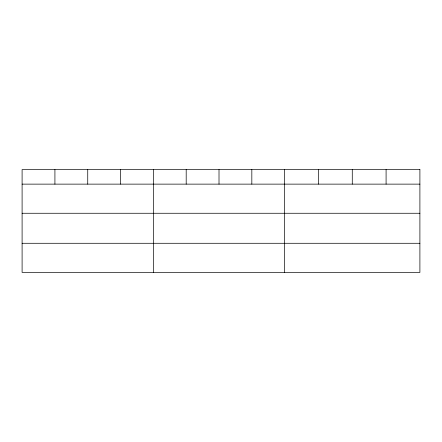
<?xml version="1.0" encoding="UTF-8"?>
<svg xmlns="http://www.w3.org/2000/svg" width="442" height="442" viewBox="0 0 442 442"><rect width="100%" height="100%" fill="white"/><g stroke="black" fill="none" stroke-linecap="round" stroke-linejoin="round"><path stroke-width="0.66" d="M22.1 184.132L419.9 184.132M22.1 213.265L419.9 213.265M22.1 243.282L419.9 243.282M386.087 169.584L386.087 184.132M352.274 169.584L352.274 184.132M318.461 169.584L318.461 184.132M284.648 169.584L284.648 272.416M251.829 169.584L251.829 184.132M219.011 169.584L219.011 184.132M186.192 169.584L186.192 184.132M153.374 169.584L153.374 272.416M120.555 169.584L120.555 184.132M87.737 169.584L87.737 184.132M54.919 169.584L54.919 184.132M419.9 169.584L22.1 169.584L22.1 272.416L419.9 272.416L419.9 169.584"/></g></svg>
